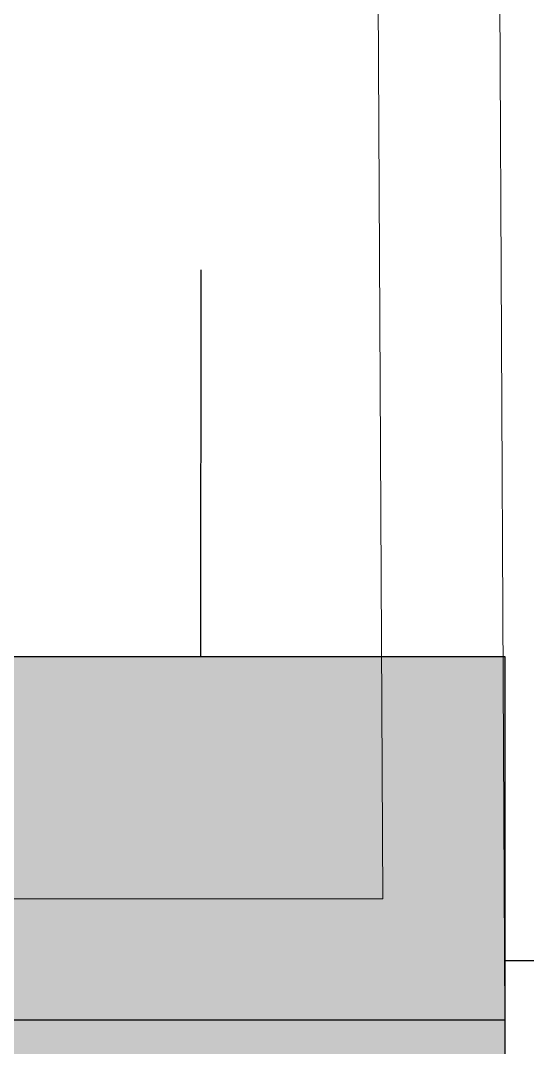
# Model space of a CAD drawing. Header units: metres. Extents: x -1655 to 449, y 40 to 361.
# Drawn here: x 70.34 to 70.757, y 48.918 to 49.762 of the extents above; entities that cross this region are included whole.
import ezdxf

# ---------------------------------------------------------------- set-up
doc = ezdxf.new("R2010")
doc.units = ezdxf.units.M
doc.header["$MEASUREMENT"] = 0
doc.layers.add('Layer5', color=31, linetype='Continuous', lineweight=9)

# ---------------------------------------------------------------- blocks, each defined once
blk = doc.blocks.new('5050new')
h = blk.add_hatch(color=256)
h.dxf.hatch_style = 1
h.paths.add_polyline_path([(6309.30727, 1826.54461), (6308.80727, 1826.54461), (6308.80721, 1826.04461), (6309.30721, 1826.04461)])
for p, q in [((6309.05727, 1826.54461), (6309.05732, 1826.86265)), ((6309.30724, 1826.29461), (6309.62528, 1826.29456))]:
    blk.add_line(p, q)
blk.add_lwpolyline([(6308.80727, 1826.54461), (6309.30727, 1826.54461), (6309.30721, 1826.04461), (6308.80721, 1826.04461)], close=True)
blk = doc.blocks.new('axha')
blk.add_blockref('5050new', (119.37653, 13.57555))

msp = doc.modelspace()

# ---------------------------------------------------------------- linework, layer by layer
msp.add_line((70.73841, 48.94008), (69.48843, 48.94008))
at = {"layer": 'Layer5'}
for p, q in [((70.72919, 50.73778), (70.73841, 48.94008)), ((70.6297, 50.63778), (70.63789, 49.04008)), ((70.63789, 49.04008), (69.58843, 49.04008))]:
    msp.add_line(p, q, dxfattribs=at)

# ---------------------------------------------------------------- block references
msp.add_blockref('axha', (-6357.94536, -1790.88079))

doc.saveas('drawing.dxf')
